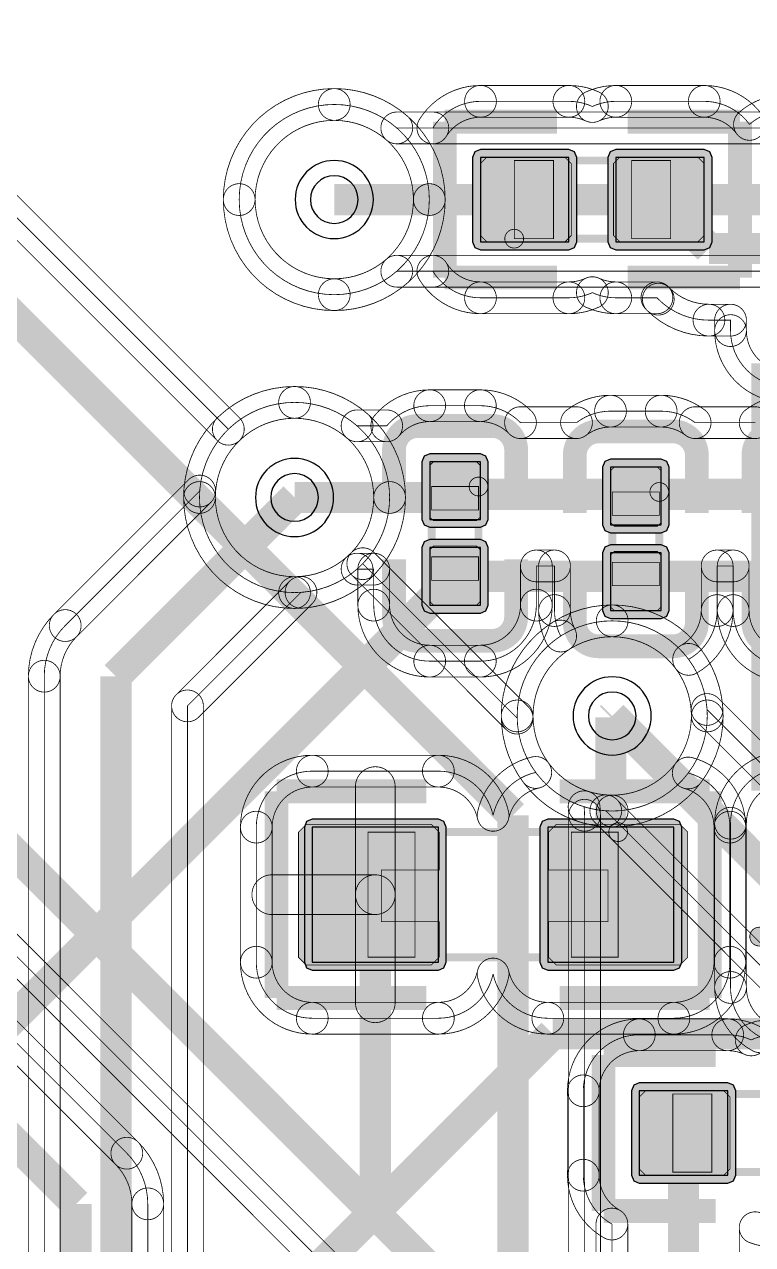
# Model space of a CAD drawing. Header units: millimetres. Extents: x -2.5 to 44.5, y -38.5 to 2.5.
# Drawn here: x 2.08 to 6.74, y -13.03 to -5.23 of the extents above; entities that cross this region are included whole.
import ezdxf

# ---------------------------------------------------------------- set-up
doc = ezdxf.new("R2010")
doc.units = ezdxf.units.MM
for name, color, linetype, true_color in [('Bottom Layer', 7, 'Continuous', 0x0000ff), ('Bottom Paste Mask Layer', 7, 'Continuous', 0x800000), ('Bottom Silkscreen Layer', 7, 'Continuous', 0x808000), ('Bottom Solder Mask Layer', 7, 'Continuous', 0xff00ff), ('Component Marking Layer', 7, 'Continuous', 0x66ffcc), ('Component Shape Layer', 7, 'Continuous', 0x00cccc), ('Hole Layer', 7, 'Continuous', 0x816200), ('Inner1', 7, 'Continuous', 0xbc8e00), ('Inner2', 7, 'Continuous', 0x70dbfa), ('Multi-Layer', 7, 'Continuous', 0xc0c0c0), ('Pin Soldering Layer', 7, 'Continuous', 0xcc9999), ('Top Layer', 7, 'Continuous', 0xff0000), ('Top Paste Mask Layer', 7, 'Continuous', 0x808080), ('Top Silkscreen Layer', 7, 'Continuous', 0xffff00), ('Top Solder Mask Layer', 7, 'Continuous', 0x800080)]:
    doc.layers.add(name, color=color, linetype=linetype, true_color=true_color)

msp = doc.modelspace()

# ---------------------------------------------------------------- hatches: boundary and pattern name
at = {"layer": 'Bottom Layer'}
for points in [[(4.9986, -8.0264), (4.6746, -8.0264), (4.6746, -8.3948), (4.9986, -8.3948)], [(6.1551, -8.0611), (5.8311, -8.0611), (5.8311, -8.4295), (6.1551, -8.4295)], [(4.9986, -8.575), (4.6746, -8.575), (4.6746, -8.9434), (4.9986, -8.9434)], [(6.1551, -8.6097), (5.8311, -8.6097), (5.8311, -8.9782), (6.1551, -8.9782)]]:
    msp.add_hatch(color=256, dxfattribs=at).paths.add_polyline_path(points)
at = {"layer": 'Bottom Paste Mask Layer'}
for points in [[(4.9746, -8.4039), (4.6986, -8.4039), (4.6746, -8.3799), (4.6746, -8.0504), (4.6986, -8.0264), (4.9746, -8.0264), (4.9986, -8.0504), (4.9986, -8.3799)], [(6.1311, -8.4386), (5.8551, -8.4386), (5.8311, -8.4146), (5.8311, -8.0852), (5.8551, -8.0612), (6.1311, -8.0612), (6.1551, -8.0852), (6.1551, -8.4146)], [(4.9746, -8.5659), (4.6986, -8.5659), (4.6746, -8.5899), (4.6746, -8.9193), (4.6986, -8.9433), (4.9746, -8.9433), (4.9986, -8.9193), (4.9986, -8.5899)], [(6.1311, -8.6006), (5.8551, -8.6006), (5.8311, -8.6246), (5.8311, -8.9541), (5.8551, -8.9781), (6.1311, -8.9781), (6.1551, -8.9541), (6.1551, -8.6246)]]:
    msp.add_hatch(color=256, dxfattribs=at).paths.add_polyline_path(points)
at = {"layer": 'Bottom Solder Mask Layer'}
for points in [[(4.9986, -7.9756), (4.6746, -7.9756), (4.6387, -7.9904), (4.6238, -8.0264), (4.6238, -8.3948), (4.6387, -8.4307), (4.6746, -8.4456), (4.9986, -8.4456), (5.0345, -8.4307), (5.0494, -8.3948), (5.0494, -8.0264), (5.0345, -7.9904)], [(6.1551, -8.0103), (5.8311, -8.0103), (5.7952, -8.0252), (5.7803, -8.0611), (5.7803, -8.4295), (5.7952, -8.4654), (5.8311, -8.4803), (6.1551, -8.4803), (6.1911, -8.4654), (6.2059, -8.4295), (6.2059, -8.0611), (6.1911, -8.0252)], [(4.9986, -8.5242), (4.6746, -8.5242), (4.6387, -8.5391), (4.6238, -8.575), (4.6238, -8.9434), (4.6387, -8.9793), (4.6746, -8.9942), (4.9986, -8.9942), (5.0345, -8.9793), (5.0494, -8.9434), (5.0494, -8.575), (5.0345, -8.5391)], [(6.1551, -8.5589), (5.8311, -8.5589), (5.7952, -8.5738), (5.7803, -8.6097), (5.7803, -8.9782), (5.7952, -9.0141), (5.8311, -9.029), (6.1551, -9.029), (6.1911, -9.0141), (6.2059, -8.9782), (6.2059, -8.6097), (6.1911, -8.5738)]]:
    msp.add_hatch(color=256, dxfattribs=at).paths.add_polyline_path(points)
at = {"layer": 'Component Marking Layer'}
for points in [[(5.155, -6.6, 1), (5.275, -6.6, 1)], [(4.9268, -8.1849, 1), (5.0467, -8.1849, 1)], [(6.0833, -8.2196, 1), (6.2032, -8.2196, 1)], [(5.8201, -10.395, 1), (5.9401, -10.395, 1)], [(6.7221, -11.063, 1), (6.842, -11.063, 1)]]:
    msp.add_hatch(color=256, dxfattribs=at).paths.add_polyline_path(points)
at = {"layer": 'Pin Soldering Layer'}
for points in [[(5.4661, -6.1), (5.4661, -6.6), (5.2161, -6.6), (5.2161, -6.1)], [(5.9665, -6.6), (5.9665, -6.1), (6.2165, -6.1), (6.2165, -6.6)], [(4.9866, -8.1849), (4.6866, -8.1849), (4.6866, -8.3349), (4.9866, -8.3349)], [(6.1432, -8.2196), (5.8431, -8.2196), (5.8431, -8.3696), (6.1432, -8.3696)], [(4.9866, -8.7849), (4.6866, -8.7849), (4.6866, -8.6349), (4.9866, -8.6349)], [(6.1432, -8.8196), (5.8431, -8.8196), (5.8431, -8.6696), (6.1432, -8.6696)], [(4.28, -10.395), (4.28, -11.195), (4.58, -11.195), (4.58, -10.395)], [(5.88, -10.395), (5.88, -11.195), (5.58, -11.195), (5.58, -10.395)], [(6.4796, -12.069), (6.4796, -12.5691), (6.2296, -12.5691), (6.2296, -12.069)]]:
    msp.add_hatch(color=256, dxfattribs=at).paths.add_polyline_path(points)
at = {"layer": 'Top Layer'}
for points in [[(4.9994, -6.08), (4.9994, -6.62), (5.565, -6.62), (5.565, -6.08)], [(5.865, -6.08), (5.865, -6.62), (6.4307, -6.62), (6.4307, -6.08)], [(4.7299, -11.227), (4.7299, -10.363), (3.9234, -10.363), (3.9234, -11.227)], [(6.2366, -11.227), (6.2366, -10.363), (5.4301, -10.363), (5.4301, -11.227)], [(6.581, -12.589), (6.581, -12.049), (6.0154, -12.049), (6.0154, -12.589)]]:
    msp.add_hatch(color=256, dxfattribs=at).paths.add_polyline_path(points)
at = {"layer": 'Top Paste Mask Layer'}
for points in [[(5.58, -6.58), (5.58, -6.12), (5.54, -6.08), (5.0394, -6.08), (4.9994, -6.12), (4.9994, -6.58), (5.0394, -6.62), (5.54, -6.62)], [(5.85, -6.58), (5.85, -6.12), (5.89, -6.08), (6.3907, -6.08), (6.4307, -6.12), (6.4307, -6.58), (6.3907, -6.62), (5.89, -6.62)], [(3.885, -11.245), (4.685, -11.245), (4.735, -11.195), (4.735, -10.967), (4.365, -10.967), (4.365, -10.637), (4.735, -10.637), (4.735, -10.395), (4.685, -10.345), (3.885, -10.345), (3.835, -10.395), (3.835, -11.195)], [(5.435, -11.195), (5.435, -10.967), (5.815, -10.967), (5.815, -10.637), (5.435, -10.637), (5.435, -10.395), (5.485, -10.345), (6.275, -10.345), (6.325, -10.395), (6.325, -11.195), (6.275, -11.245), (5.485, -11.245)], [(6.596, -12.089), (6.596, -12.549), (6.556, -12.589), (6.0554, -12.589), (6.0154, -12.549), (6.0154, -12.089), (6.0554, -12.049), (6.556, -12.049)]]:
    msp.add_hatch(color=256, dxfattribs=at).paths.add_polyline_path(points)
at = {"layer": 'Top Solder Mask Layer'}
for points in [[(4.9486, -6.08), (4.9486, -6.62), (4.9634, -6.6559), (4.9994, -6.6708), (5.565, -6.6708), (5.6009, -6.6559), (5.6158, -6.62), (5.6158, -6.08), (5.6009, -6.0441), (5.565, -6.0292), (4.9994, -6.0292), (4.9634, -6.0441)], [(5.8142, -6.08), (5.8142, -6.62), (5.8291, -6.6559), (5.865, -6.6708), (6.4307, -6.6708), (6.4666, -6.6559), (6.4815, -6.62), (6.4815, -6.08), (6.4666, -6.0441), (6.4307, -6.0292), (5.865, -6.0292), (5.8291, -6.0441)], [(4.7807, -11.227), (4.7807, -10.363), (4.7658, -10.3271), (4.7299, -10.3122), (3.9234, -10.3122), (3.8875, -10.3271), (3.8726, -10.363), (3.8726, -11.227), (3.8875, -11.2629), (3.9234, -11.2778), (4.7299, -11.2778), (4.7658, -11.2629)], [(6.2874, -11.227), (6.2874, -10.363), (6.2725, -10.3271), (6.2366, -10.3122), (5.4301, -10.3122), (5.3942, -10.3271), (5.3793, -10.363), (5.3793, -11.227), (5.3942, -11.2629), (5.4301, -11.2778), (6.2366, -11.2778), (6.2725, -11.2629)], [(6.6318, -12.589), (6.6318, -12.049), (6.6169, -12.0131), (6.581, -11.9982), (6.0154, -11.9982), (5.9794, -12.0131), (5.9646, -12.049), (5.9646, -12.589), (5.9794, -12.6249), (6.0154, -12.6398), (6.581, -12.6398), (6.6169, -12.6249)]]:
    msp.add_hatch(color=256, dxfattribs=at).paths.add_polyline_path(points)

# ---------------------------------------------------------------- linework, layer by layer
at = {"layer": 'Bottom Layer', "const_width": 0.00508}
for points in [[(3.3543, -6.35, -0.414214), (4.064, -5.6403, -1), (4.064, -5.8435, 0.414214), (3.5575, -6.35, -1)], [(4.064, -5.6403, -0.414214), (4.7737, -6.35, -1), (4.5705, -6.35, 0.414214), (4.064, -5.8435, -1)], [(3.4559, -6.35, 0.414214), (4.064, -6.9582, 0.414214), (4.6721, -6.35, 0.414214), (4.064, -5.7419, 0.414214)], [(4.064, -7.0598, -0.414214), (3.3543, -6.35, -1), (3.5575, -6.35, 0.414214), (4.064, -6.8566, -1)], [(4.7737, -6.35, -0.414214), (4.064, -7.0598, -1), (4.064, -6.8566, 0.414214), (4.5705, -6.35, -1)], [(3.1003, -8.255, -0.414214), (3.81, -7.5453, -1), (3.81, -7.7485, 0.414214), (3.3035, -8.255, -1)], [(3.81, -7.5453, -0.181366), (4.2768, -7.7203, -1), (4.1431, -7.8734, 0.181366), (3.81, -7.7485, -1)], [(4.3216, -7.7318, -0.222395), (4.6746, -7.5666, -1), (4.6746, -7.7698, 0.222395), (4.4777, -7.862, -1)], [(4.6746, -7.7698, -1), (4.6746, -7.5666), (4.9986, -7.5666, -1), (4.9986, -7.7698)], [(4.6746, -7.7698, -1), (4.6746, -7.5666), (4.6746, -7.5666, -1), (4.6746, -7.7698)], [(4.9986, -7.5666, -0.20243), (5.3281, -7.7057, -1), (5.1825, -7.8474, 0.20243), (4.9986, -7.7698, -1)], [(4.9986, -7.7698, -1), (4.9986, -7.5666), (4.9986, -7.5666, -1), (4.9986, -7.7698)], [(5.5519, -7.6958, -0.16463), (5.8311, -7.6013, -1), (5.8311, -7.8045, 0.16463), (5.6753, -7.8573, -1)], [(5.8311, -7.8045, -1), (5.8311, -7.6013), (6.1551, -7.6013, -1), (6.1551, -7.8045)], [(5.8311, -7.8045, -1), (5.8311, -7.6013), (5.8311, -7.6013, -1), (5.8311, -7.8045)], [(6.1551, -7.6013, -0.16463), (6.4343, -7.6958, -1), (6.3109, -7.8573, 0.16463), (6.1551, -7.8045, -1)], [(6.1551, -7.8045, -1), (6.1551, -7.6013), (6.1551, -7.6013, -1), (6.1551, -7.8045)], [(6.6949, -7.6958, -0.16463), (6.9741, -7.6013, -1), (6.9741, -7.8045, 0.16463), (6.8183, -7.8573, -1)], [(4.2099, -7.8985, -1), (4.2099, -7.6953), (4.3996, -7.6953, -1), (4.3996, -7.8985)], [(5.2553, -7.8782, -1), (5.2553, -7.675), (5.6136, -7.675, -1), (5.6136, -7.8782)], [(6.3726, -7.8782, -1), (6.3726, -7.675), (6.7566, -7.675, -1), (6.7566, -7.8782)], [(3.81, -8.9648, -0.414214), (3.1003, -8.255, -1), (3.3035, -8.255, 0.414214), (3.81, -8.7616, -1)], [(4.2768, -8.7897, -0.181366), (3.81, -8.9648, -1), (3.81, -8.7616, 0.181366), (4.1431, -8.6366, -1)], [(4.2099, -8.8148, -1), (4.2099, -8.6116), (4.3165, -8.6116, -1), (4.3165, -8.8148)], [(4.4181, -8.9434, -1), (4.2149, -8.9434), (4.2149, -8.7132, -1), (4.4181, -8.7132)], [(5.4584, -8.9434, -1), (5.2552, -8.9434), (5.2552, -8.6928, -1), (5.4584, -8.6928)], [(5.3568, -8.7944, -1), (5.3568, -8.5912), (5.473, -8.5912, -1), (5.473, -8.7944)], [(5.3714, -8.6928, -1), (5.5746, -8.6928), (5.5746, -8.9782, -1), (5.3714, -8.9782)], [(6.6149, -8.9782, -1), (6.4117, -8.9782), (6.4117, -8.6928, -1), (6.6149, -8.6928)], [(6.5133, -8.7944, -1), (6.5133, -8.5912), (6.616, -8.5912, -1), (6.616, -8.7944)], [(6.5144, -8.6928, -1), (6.7176, -8.6928), (6.7176, -8.9782, -1), (6.5144, -8.9782)], [(4.2149, -8.9434, -1), (4.4181, -8.9434), (4.4181, -8.9434, -1), (4.2149, -8.9434)], [(4.6746, -9.4032, -0.414214), (4.2149, -8.9434, -1), (4.4181, -8.9434, 0.414214), (4.6746, -9.2, -1)], [(5.4584, -8.9434, -0.414214), (4.9986, -9.4032, -1), (4.9986, -9.2, 0.414214), (5.2552, -8.9434, -1)], [(5.3714, -8.9782, -1), (5.5746, -8.9782), (5.5746, -8.9782, -1), (5.3714, -8.9782)], [(5.4217, -9.1873, -0.118619), (5.3714, -8.9782, -1), (5.5746, -8.9782, 0.118619), (5.6027, -9.0949, -1)], [(6.6149, -8.9782, -0.27086), (6.3807, -9.3788, -1), (6.281, -9.2017, 0.27086), (6.4117, -8.9782, -1)], [(6.5144, -8.9782, -1), (6.7176, -8.9782), (6.7176, -8.9782, -1), (6.5144, -8.9782)], [(6.9741, -9.4379, -0.414214), (6.5144, -8.9782, -1), (6.7176, -8.9782, 0.414214), (6.9741, -9.2347, -1)], [(5.1323, -9.652, -0.254702), (5.4571, -9.0557, -1), (5.5673, -9.2264, 0.254702), (5.3355, -9.652, -1)], [(4.6746, -9.4032, -1), (4.6746, -9.2), (4.9986, -9.2, -1), (4.9986, -9.4032)], [(6.4125, -9.2298, -0.160644), (6.5518, -9.652, -1), (6.3486, -9.652, 0.160644), (6.2492, -9.3507, -1)], [(5.842, -10.3618, -0.414214), (5.1323, -9.652, -1), (5.3355, -9.652, 0.414214), (5.842, -10.1586, -1)], [(6.5518, -9.652, -0.414214), (5.842, -10.3618, -1), (5.842, -10.1586, 0.414214), (6.3486, -9.652, -1)]]:
    msp.add_lwpolyline(points, format="xyb", close=True, dxfattribs=at)
msp.add_lwpolyline([(6.7566, -7.7766), (6.3726, -7.7766, 0.16463), (6.1551, -7.7029), (6.1551, -7.7029), (5.8311, -7.7029), (5.8311, -7.7029, 0.16463), (5.6136, -7.7766), (5.2553, -7.7766, 0.20243), (4.9986, -7.6682), (4.9986, -7.6682), (4.6746, -7.6682), (4.6746, -7.6682, 0.222395), (4.3996, -7.7969), (4.2099, -7.7969, 0.181366), (3.81, -7.6469, 0.414214), (3.2019, -8.255, 0.414214), (3.81, -8.8632, 0.181366), (4.2099, -8.7132), (4.3165, -8.7132), (4.3165, -8.9434), (4.3165, -8.9434, 0.414214), (4.6746, -9.3016), (4.9986, -9.3016, 0.414214), (5.3568, -8.9434), (5.3568, -8.6928), (5.473, -8.6928), (5.473, -8.9782), (5.473, -8.9782, 0.118619), (5.5122, -9.1411, 0.254702), (5.2339, -9.652, 0.414214), (5.842, -10.2602, 0.414214), (6.4502, -9.652, 0.160644), (6.3308, -9.2902, 0.27086), (6.5133, -8.9782), (6.5133, -8.6928), (6.616, -8.6928), (6.616, -8.9782), (6.616, -8.9782, 0.414214), (6.9741, -9.3363)], format="xyb", dxfattribs=at)
at = {"layer": 'Bottom Layer'}
for points in [[(4.9986, -8.0264), (4.6746, -8.0264), (4.6746, -8.3948), (4.9986, -8.3948)], [(6.1551, -8.0611), (5.8311, -8.0611), (5.8311, -8.4295), (6.1551, -8.4295)], [(4.9986, -8.575), (4.6746, -8.575), (4.6746, -8.9434), (4.9986, -8.9434)], [(6.1551, -8.6097), (5.8311, -8.6097), (5.8311, -8.9782), (6.1551, -8.9782)]]:
    msp.add_lwpolyline(points, close=True, dxfattribs=at)
at = {"layer": 'Bottom Layer', "const_width": 0.2}
for points in [[(4.8607, -8.2347), (4.8366, -8.2106)], [(3.81, -8.255), (4.9521, -8.255)], [(4.8607, -8.2347), (4.9724, -8.2347)], [(4.9521, -8.255), (4.9724, -8.2347)], [(4.9724, -8.2347), (12.827, -8.2347)], [(4.8366, -8.7592), (1.5308, -12.065)], [(4.8366, -8.7592), (13.9459, -8.7592)]]:
    msp.add_lwpolyline(points, dxfattribs=at)
at = {"layer": 'Bottom Paste Mask Layer', "const_width": 0.00508}
for points in [[(4.9746, -8.4039), (4.6986, -8.4039), (4.6746, -8.3799), (4.6746, -8.0504), (4.6986, -8.0264), (4.9746, -8.0264), (4.9986, -8.0504), (4.9986, -8.3799)], [(4.9746, -8.4039), (4.6986, -8.4039), (4.6746, -8.3799), (4.6746, -8.0504), (4.6986, -8.0264), (4.9746, -8.0264), (4.9986, -8.0504), (4.9986, -8.3799)], [(6.1311, -8.4386), (5.8551, -8.4386), (5.8311, -8.4146), (5.8311, -8.0852), (5.8551, -8.0612), (6.1311, -8.0612), (6.1551, -8.0852), (6.1551, -8.4146)], [(6.1311, -8.4386), (5.8551, -8.4386), (5.8311, -8.4146), (5.8311, -8.0852), (5.8551, -8.0612), (6.1311, -8.0612), (6.1551, -8.0852), (6.1551, -8.4146)], [(4.9746, -8.5659), (4.6986, -8.5659), (4.6746, -8.5899), (4.6746, -8.9193), (4.6986, -8.9433), (4.9746, -8.9433), (4.9986, -8.9193), (4.9986, -8.5899)], [(4.9746, -8.5659), (4.6986, -8.5659), (4.6746, -8.5899), (4.6746, -8.9193), (4.6986, -8.9433), (4.9746, -8.9433), (4.9986, -8.9193), (4.9986, -8.5899)], [(6.1311, -8.6006), (5.8551, -8.6006), (5.8311, -8.6246), (5.8311, -8.9541), (5.8551, -8.9781), (6.1311, -8.9781), (6.1551, -8.9541), (6.1551, -8.6246)], [(6.1311, -8.6006), (5.8551, -8.6006), (5.8311, -8.6246), (5.8311, -8.9541), (5.8551, -8.9781), (6.1311, -8.9781), (6.1551, -8.9541), (6.1551, -8.6246)]]:
    msp.add_lwpolyline(points, close=True, dxfattribs=at)
at = {"layer": 'Bottom Silkscreen Layer', "const_width": 0.1524}
for points in [[(4.5984, -7.7978, 0.414214), (4.446, -7.9502)], [(4.5984, -7.7978, 0.414214), (4.446, -7.9502)], [(5.2272, -7.9502, 0.414214), (5.0748, -7.7978)], [(5.2272, -7.9502, 0.414214), (5.0748, -7.7978)], [(5.7549, -7.8326, 0.414214), (5.6025, -7.985)], [(5.7549, -7.8326, 0.414214), (5.6025, -7.985)], [(6.3837, -7.985, 0.414214), (6.2313, -7.8326)], [(6.3837, -7.985, 0.414214), (6.2313, -7.8326)], [(6.8979, -7.8326, 0.414214), (6.7455, -7.985)], [(6.8979, -7.8326, 0.414214), (6.7455, -7.985)], [(4.5984, -9.1719, -0.414214), (4.446, -9.0195)], [(4.5984, -9.1719, -0.414214), (4.446, -9.0195)], [(5.2272, -9.0195, -0.414214), (5.0748, -9.1719)], [(5.2272, -9.0195, -0.414214), (5.0748, -9.1719)], [(5.7549, -9.2067, -0.414214), (5.6025, -9.0543)], [(5.7549, -9.2067, -0.414214), (5.6025, -9.0543)], [(6.3837, -9.0543, -0.414214), (6.2313, -9.2067)], [(6.3837, -9.0543, -0.414214), (6.2313, -9.2067)], [(6.8979, -9.2067, -0.414214), (6.7455, -9.0543)], [(6.8979, -9.2067, -0.414214), (6.7455, -9.0543)]]:
    msp.add_lwpolyline(points, format="xyb", dxfattribs=at)
for points in [[(5.0748, -7.7978), (4.5984, -7.7978)], [(5.0748, -7.7978), (4.5984, -7.7978)], [(6.2313, -7.8326), (5.7549, -7.8326)], [(6.2313, -7.8326), (5.7549, -7.8326)], [(4.446, -7.9502), (4.446, -8.3187)], [(4.446, -7.9502), (4.446, -8.3187)], [(5.2272, -8.3187), (5.2272, -7.9502)], [(5.2272, -8.3187), (5.2272, -7.9502)], [(5.6025, -7.985), (5.6025, -8.3534)], [(5.6025, -7.985), (5.6025, -8.3534)], [(6.3837, -8.3534), (6.3837, -7.985)], [(6.3837, -8.3534), (6.3837, -7.985)], [(6.7455, -7.985), (6.7455, -8.3534)], [(6.7455, -7.985), (6.7455, -8.3534)], [(4.446, -9.0195), (4.446, -8.6511)], [(4.446, -9.0195), (4.446, -8.6511)], [(5.2272, -8.6511), (5.2272, -9.0195)], [(5.2272, -8.6511), (5.2272, -9.0195)], [(5.6025, -9.0543), (5.6025, -8.6858)], [(5.6025, -9.0543), (5.6025, -8.6858)], [(6.3837, -8.6858), (6.3837, -9.0543)], [(6.3837, -8.6858), (6.3837, -9.0543)], [(6.7455, -9.0543), (6.7455, -8.6858)], [(6.7455, -9.0543), (6.7455, -8.6858)], [(5.0748, -9.1719), (4.5984, -9.1719)], [(5.0748, -9.1719), (4.5984, -9.1719)], [(6.2313, -9.2067), (5.7549, -9.2067)], [(6.2313, -9.2067), (5.7549, -9.2067)]]:
    msp.add_lwpolyline(points, dxfattribs=at)
at = {"layer": 'Bottom Solder Mask Layer'}
for points in [[(4.9986, -7.9756), (4.6746, -7.9756), (4.6387, -7.9904), (4.6238, -8.0264), (4.6238, -8.3948), (4.6387, -8.4307), (4.6746, -8.4456), (4.9986, -8.4456), (5.0345, -8.4307), (5.0494, -8.3948), (5.0494, -8.0264), (5.0345, -7.9904)], [(6.1551, -8.0103), (5.8311, -8.0103), (5.7952, -8.0252), (5.7803, -8.0611), (5.7803, -8.4295), (5.7952, -8.4654), (5.8311, -8.4803), (6.1551, -8.4803), (6.1911, -8.4654), (6.2059, -8.4295), (6.2059, -8.0611), (6.1911, -8.0252)], [(4.9986, -8.5242), (4.6746, -8.5242), (4.6387, -8.5391), (4.6238, -8.575), (4.6238, -8.9434), (4.6387, -8.9793), (4.6746, -8.9942), (4.9986, -8.9942), (5.0345, -8.9793), (5.0494, -8.9434), (5.0494, -8.575), (5.0345, -8.5391)], [(6.1551, -8.5589), (5.8311, -8.5589), (5.7952, -8.5738), (5.7803, -8.6097), (5.7803, -8.9782), (5.7952, -9.0141), (5.8311, -9.029), (6.1551, -9.029), (6.1911, -9.0141), (6.2059, -8.9782), (6.2059, -8.6097), (6.1911, -8.5738)]]:
    msp.add_lwpolyline(points, close=True, dxfattribs=at)
at = {"layer": 'Component Marking Layer', "const_width": 0.00508}
for points in [[(5.155, -6.6, 1), (5.275, -6.6, 1)], [(4.9268, -8.1849, 1), (5.0467, -8.1849, 1)], [(6.0833, -8.2196, 1), (6.2032, -8.2196, 1)], [(5.8201, -10.395, 1), (5.9401, -10.395, 1)], [(6.7221, -11.063, 1), (6.842, -11.063, 1)]]:
    msp.add_lwpolyline(points, format="xyb", close=True, dxfattribs=at)
at = {"layer": 'Component Shape Layer', "const_width": 0.0508}
for points in [[(5.215, -6.6), (5.215, -6.1), (6.215, -6.1), (6.215, -6.6)], [(5.215, -6.6), (5.215, -6.1), (6.215, -6.1), (6.215, -6.6)], [(4.9866, -8.1849), (4.6866, -8.1849), (4.6866, -8.7849), (4.9866, -8.7849)], [(4.9866, -8.1849), (4.6866, -8.1849), (4.6866, -8.7849), (4.9866, -8.7849)], [(6.1432, -8.2196), (5.8431, -8.2196), (5.8431, -8.8196), (6.1432, -8.8196)], [(6.1432, -8.2196), (5.8431, -8.2196), (5.8431, -8.8196), (6.1432, -8.8196)], [(5.88, -10.395), (5.88, -11.195), (4.28, -11.195), (4.28, -10.395)], [(5.88, -10.395), (5.88, -11.195), (4.28, -11.195), (4.28, -10.395)], [(7.231, -12.069), (7.231, -12.569), (6.231, -12.569), (6.231, -12.069)], [(7.231, -12.069), (7.231, -12.569), (6.231, -12.569), (6.231, -12.069)]]:
    msp.add_lwpolyline(points, close=True, dxfattribs=at)
at = {"layer": 'Hole Layer'}
for points in [[(3.9115, -6.35, 1), (4.2165, -6.35, 1)], [(3.6575, -8.255, 1), (3.9625, -8.255, 1)], [(5.6895, -9.652, 1), (5.9945, -9.652, 1)]]:
    msp.add_lwpolyline(points, format="xyb", close=True, dxfattribs=at)
at = {"layer": 'Inner1', "const_width": 0.00508}
for points in [[(3.3543, -6.35, -0.414214), (4.064, -5.6403, -1), (4.064, -5.8435, 0.414214), (3.5575, -6.35, -1)], [(4.064, -5.6403, -0.414214), (4.7737, -6.35, -1), (4.5705, -6.35, 0.414214), (4.064, -5.8435, -1)], [(3.4559, -6.35, 0.414214), (4.064, -6.9582, 0.414214), (4.6721, -6.35, 0.414214), (4.064, -5.7419, 0.414214)], [(4.064, -7.0598, -0.414214), (3.3543, -6.35, -1), (3.5575, -6.35, 0.414214), (4.064, -6.8566, -1)], [(4.7737, -6.35, -0.414214), (4.064, -7.0598, -1), (4.064, -6.8566, 0.414214), (4.5705, -6.35, -1)], [(3.1019, -8.207, -0.39451), (3.81, -7.5453, -1), (3.81, -7.7485, 0.39451), (3.3046, -8.2207, -1)], [(3.81, -7.5453, -0.414214), (4.5197, -8.255, -1), (4.3165, -8.255, 0.414214), (3.81, -7.7485, -1)], [(2.4149, -9.1459, -1), (2.2712, -9.0022), (3.1314, -8.142, -1), (3.2751, -8.2857)], [(4.5197, -8.255, -0.39451), (3.858, -8.9631, -1), (3.8443, -8.7604, 0.39451), (4.3165, -8.255, -1)], [(3.197, -9.6596, -1), (3.0533, -9.5159), (3.7793, -8.7899, -1), (3.923, -8.9336)], [(2.1073, -9.398, -0.198912), (2.2712, -9.0022, -1), (2.4149, -9.1459, 0.198912), (2.3105, -9.398, -1)], [(2.4149, -9.1459, -1), (2.2712, -9.0022), (2.2712, -9.0022, -1), (2.4149, -9.1459)], [(5.1323, -9.652, -0.414214), (5.842, -8.9423, -1), (5.842, -9.1455, 0.414214), (5.3355, -9.652, -1)], [(5.842, -8.9423, -0.39451), (6.5501, -9.604, -1), (6.3474, -9.6177, 0.39451), (5.842, -9.1455, -1)], [(2.3105, -9.398, -1), (2.1073, -9.398), (2.1073, -9.398, -1), (2.3105, -9.398)], [(2.3105, -13.821, -1), (2.1073, -13.821), (2.1073, -9.398, -1), (2.3105, -9.398)], [(3.2267, -14.6878, -1), (3.0235, -14.6878), (3.0235, -9.5878, -1), (3.2267, -9.5878)], [(6.3769, -9.6827, -1), (6.5206, -9.539), (8.5238, -11.5422, -1), (8.3801, -11.6859)], [(5.794, -10.3601, -0.39451), (5.1323, -9.652, -1), (5.3355, -9.652, 0.39451), (5.8077, -10.1574, -1)], [(5.729, -10.3306, -1), (5.8727, -10.1869), (7.6576, -11.9718, -1), (7.5139, -12.1155)]]:
    msp.add_lwpolyline(points, format="xyb", close=True, dxfattribs=at)
for points in [[(3.1251, -14.6878), (3.1251, -9.5878), (3.8512, -8.8618, 0.39451), (4.4181, -8.255, 0.414214), (3.81, -7.6469, 0.39451), (3.2033, -8.2139), (2.3431, -9.0741), (2.3431, -9.0741, 0.198912), (2.2089, -9.398), (2.2089, -9.398), (2.2089, -13.821, 0.244412)], [(10.8309, -14.374), (8.7348, -12.2779, 0.164191), (8.5857, -11.9186, 0.187926), (8.452, -11.6141), (8.452, -11.6141), (6.4488, -9.6109, 0.39451), (5.842, -9.0439, 0.414214), (5.2339, -9.652, 0.39451), (5.8008, -10.2588), (7.5858, -12.0437, 0.118004), (7.5199, -12.319, 0.39451), (8.0869, -12.9258), (9.7408, -14.5797, 0.273944)]]:
    msp.add_lwpolyline(points, format="xyb", dxfattribs=at)
at = {"layer": 'Inner1', "const_width": 0.2}
for points in [[(2.667, -9.398), (3.81, -8.255)], [(2.667, -22.479), (2.667, -9.398)], [(5.842, -9.652), (8.128, -11.938)]]:
    msp.add_lwpolyline(points, dxfattribs=at)
at = {"layer": 'Inner2', "const_width": 0.00508}
for points in [[(5.6652, -14.4591), (5.6652, -10.287), (5.6652, -10.287, 0.029618), (5.6619, -10.2329, 0.075291), (5.842, -10.2602, 0.414214), (6.4502, -9.652, 0.414214), (5.842, -9.0439, 0.414214), (5.2339, -9.652, 0.005803), (5.234, -9.6661), (4.2464, -8.6785, 0.195014), (4.4181, -8.255, 0.414214), (3.81, -7.6469, 0.195014), (3.3865, -7.8186), (1.4957, -5.9278, 0.39451), (0.889, -5.3609, 0.271694), (0.3581, -5.6723), (0.3581, -1), (0.3581, -1, -0.414214), (1, -0.3581), (1, -0.3581), (41.0001, -0.3581)], [(16.637, -5.8919), (4.4639, -5.8919, 0.181366), (4.064, -5.7419, 0.414214), (3.4559, -6.35, 0.414214), (4.064, -6.9582, 0.181366), (4.4639, -6.8082), (16.4473, -6.8082)]]:
    msp.add_lwpolyline(points, format="xyb", dxfattribs=at)
for points in [[(3.3543, -6.35, -0.414214), (4.064, -5.6403, -1), (4.064, -5.8435, 0.414214), (3.5575, -6.35, -1)], [(4.064, -5.6403, -0.181366), (4.5308, -5.8153, -1), (4.3971, -5.9684, 0.181366), (4.064, -5.8435, -1)], [(1.4239, -5.9997, -1), (1.5676, -5.856), (3.4583, -7.7467, -1), (3.3146, -7.8904)], [(4.4639, -5.9935, -1), (4.4639, -5.7903), (16.637, -5.7903, -1), (16.637, -5.9935)], [(4.064, -7.0598, -0.414214), (3.3543, -6.35, -1), (3.5575, -6.35, 0.414214), (4.064, -6.8566, -1)], [(4.5308, -6.8847, -0.181366), (4.064, -7.0598, -1), (4.064, -6.8566, 0.181366), (4.3971, -6.7316, -1)], [(4.4639, -6.9098, -1), (4.4639, -6.7066), (16.4473, -6.7066, -1), (16.4473, -6.9098)], [(3.3157, -7.7457, -0.195014), (3.81, -7.5453, -1), (3.81, -7.7485, 0.195014), (3.4572, -7.8915, -1)], [(3.81, -7.5453, -0.414214), (4.5197, -8.255, -1), (4.3165, -8.255, 0.414214), (3.81, -7.7485, -1)], [(4.5197, -8.255, -0.195014), (4.3193, -8.7493, -1), (4.1735, -8.6078, 0.195014), (4.3165, -8.255, -1)], [(4.1746, -8.7504, -1), (4.3183, -8.6067), (5.3059, -9.5943, -1), (5.1622, -9.738)], [(5.1323, -9.652, -0.414214), (5.842, -8.9423, -1), (5.842, -9.1455, 0.414214), (5.3355, -9.652, -1)], [(5.842, -8.9423, -0.414214), (6.5518, -9.652, -1), (6.3486, -9.652, 0.414214), (5.842, -9.1455, -1)], [(5.1325, -9.6685, -0.005803), (5.1323, -9.652, -1), (5.3355, -9.652, 0.005803), (5.3356, -9.6638, -1)], [(6.5518, -9.652, -0.414214), (5.842, -10.3618, -1), (5.842, -10.1586, 0.414214), (6.3486, -9.652, -1)], [(2.8711, -14.8825), (2.8711, -12.7722), (2.8711, -12.7722, 0.198912), (2.737, -12.4482), (2.737, -12.4482), (1.4957, -11.207, 0.39451), (0.889, -10.64, 0.271694), (0.3581, -10.9515), (0.3581, -9.6947, 0.253591), (0.8478, -10.0048), (4.2409, -13.3978), (4.2409, -14.7938, 0.172721), (3.6037, -14.567, 0.206212)], [(0.776, -10.0766, -1), (0.9197, -9.9329), (4.3127, -13.326, -1), (4.169, -13.4696)], [(5.7628, -10.2209, -0.029618), (5.7668, -10.287, -1), (5.5636, -10.287, 0.029618), (5.5611, -10.2449, -1)], [(5.842, -10.3618, -0.075291), (5.6319, -10.3299, -1), (5.692, -10.1358, 0.075291), (5.842, -10.1586, -1)], [(5.5636, -10.287, -1), (5.7668, -10.287), (5.7668, -14.4591, -1), (5.5636, -14.4591)], [(5.7668, -10.287, -1), (5.5636, -10.287), (5.5636, -10.287, -1), (5.7668, -10.287)], [(1.4239, -11.2789, -1), (1.5676, -11.1352), (2.8088, -12.3764, -1), (2.6651, -12.5201)], [(2.8088, -12.3764, -0.198912), (2.9727, -12.7722, -1), (2.7695, -12.7722, 0.198912), (2.6651, -12.5201, -1)], [(2.6651, -12.5201, -1), (2.8088, -12.3764), (2.8088, -12.3764, -1), (2.6651, -12.5201)], [(2.9727, -14.8825, -1), (2.7695, -14.8825), (2.7695, -12.7722, -1), (2.9727, -12.7722)], [(2.7695, -12.7722, -1), (2.9727, -12.7722), (2.9727, -12.7722, -1), (2.7695, -12.7722)]]:
    msp.add_lwpolyline(points, format="xyb", close=True, dxfattribs=at)
at = {"layer": 'Inner2', "const_width": 0.2}
for points in [[(0.889, -5.969), (5.207, -10.287)], [(16.637, -6.35), (4.064, -6.35)], [(4.699, -13.208), (0.889, -9.398)], [(5.207, -10.287), (5.207, -14.859)], [(2.413, -12.7722), (0.889, -11.2482)], [(2.413, -16.129), (2.413, -12.7722)]]:
    msp.add_lwpolyline(points, dxfattribs=at)
at = {"layer": 'Multi-Layer'}
for points in [[(3.814, -6.35, 1), (4.314, -6.35), (4.314, -6.35, 1), (3.814, -6.35)], [(3.56, -8.255, 1), (4.06, -8.255), (4.06, -8.255, 1), (3.56, -8.255)], [(5.592, -9.652, 1), (6.092, -9.652), (6.092, -9.652, 1), (5.592, -9.652)]]:
    msp.add_lwpolyline(points, format="xyb", dxfattribs=at)
at = {"layer": 'Pin Soldering Layer', "const_width": 0.00508}
for points in [[(5.4661, -6.1), (5.4661, -6.6), (5.2161, -6.6), (5.2161, -6.1)], [(5.4661, -6.1), (5.4661, -6.6), (5.2161, -6.6), (5.2161, -6.1)], [(5.9665, -6.6), (5.9665, -6.1), (6.2165, -6.1), (6.2165, -6.6)], [(5.9665, -6.6), (5.9665, -6.1), (6.2165, -6.1), (6.2165, -6.6)], [(4.9866, -8.1849), (4.6866, -8.1849), (4.6866, -8.3349), (4.9866, -8.3349)], [(4.9866, -8.1849), (4.6866, -8.1849), (4.6866, -8.3349), (4.9866, -8.3349)], [(6.1432, -8.2196), (5.8431, -8.2196), (5.8431, -8.3696), (6.1432, -8.3696)], [(6.1432, -8.2196), (5.8431, -8.2196), (5.8431, -8.3696), (6.1432, -8.3696)], [(4.9866, -8.7849), (4.6866, -8.7849), (4.6866, -8.6349), (4.9866, -8.6349)], [(4.9866, -8.7849), (4.6866, -8.7849), (4.6866, -8.6349), (4.9866, -8.6349)], [(6.1432, -8.8196), (5.8431, -8.8196), (5.8431, -8.6696), (6.1432, -8.6696)], [(6.1432, -8.8196), (5.8431, -8.8196), (5.8431, -8.6696), (6.1432, -8.6696)], [(4.28, -10.395), (4.28, -11.195), (4.58, -11.195), (4.58, -10.395)], [(4.28, -10.395), (4.28, -11.195), (4.58, -11.195), (4.58, -10.395)], [(5.88, -10.395), (5.88, -11.195), (5.58, -11.195), (5.58, -10.395)], [(5.88, -10.395), (5.88, -11.195), (5.58, -11.195), (5.58, -10.395)], [(6.4796, -12.069), (6.4796, -12.5691), (6.2296, -12.5691), (6.2296, -12.069)], [(6.4796, -12.069), (6.4796, -12.5691), (6.2296, -12.5691), (6.2296, -12.069)]]:
    msp.add_lwpolyline(points, close=True, dxfattribs=at)
at = {"layer": 'Top Layer', "const_width": 0.00508}
for points in [[(4.6082, -5.8385, -0.260061), (4.9994, -5.6203, -1), (4.9994, -5.8235, 0.260061), (4.7811, -5.9452, -1)], [(4.9994, -5.8235, -1), (4.9994, -5.6203), (5.565, -5.6203, -1), (5.565, -5.8235)], [(4.9994, -5.8235, -1), (4.9994, -5.6203), (4.9994, -5.6203, -1), (4.9994, -5.8235)], [(5.565, -5.6203, -0.108449), (5.7576, -5.6625, -1), (5.6725, -5.8471, 0.108449), (5.565, -5.8235, -1)], [(5.565, -5.8235, -1), (5.565, -5.6203), (5.565, -5.6203, -1), (5.565, -5.8235)], [(5.6725, -5.6625, -0.108449), (5.865, -5.6203, -1), (5.865, -5.8235, 0.108449), (5.7576, -5.8471, -1)], [(5.865, -5.8235, -1), (5.865, -5.6203), (6.4307, -5.6203, -1), (6.4307, -5.8235)], [(5.865, -5.8235, -1), (5.865, -5.6203), (5.865, -5.6203, -1), (5.865, -5.8235)], [(6.4307, -5.6203, -0.239885), (6.8024, -5.8095, -1), (6.6381, -5.9291, 0.239885), (6.4307, -5.8235, -1)], [(6.4307, -5.8235, -1), (6.4307, -5.6203), (6.4307, -5.6203, -1), (6.4307, -5.8235)], [(3.3543, -6.35, -0.414214), (4.064, -5.6403, -1), (4.064, -5.8435, 0.414214), (3.5575, -6.35, -1)], [(4.064, -5.6403, -0.181366), (4.5308, -5.8153, -1), (4.3971, -5.9684, 0.181366), (4.064, -5.8435, -1)], [(6.6531, -5.7931, -0.182632), (6.9571, -5.6782, -1), (6.9571, -5.8814, 0.182632), (6.7874, -5.9455, -1)], [(4.4639, -5.9935, -1), (4.4639, -5.7903), (4.6946, -5.7903, -1), (4.6946, -5.9935)], [(4.064, -7.0598, -0.414214), (3.3543, -6.35, -1), (3.5575, -6.35, 0.414214), (4.064, -6.8566, -1)], [(4.5308, -6.8847, -0.181366), (4.064, -7.0598, -1), (4.064, -6.8566, 0.181366), (4.3971, -6.7316, -1)], [(4.4639, -6.9098, -1), (4.4639, -6.7066), (4.6946, -6.7066, -1), (4.6946, -6.9098)], [(4.9994, -7.0798, -0.260061), (4.6082, -6.8615, -1), (4.7811, -6.7548, 0.260061), (4.9994, -6.8766, -1)], [(5.7576, -7.0375, -0.108449), (5.565, -7.0798, -1), (5.565, -6.8766, 0.108449), (5.6725, -6.853, -1)], [(5.865, -7.0798, -0.108449), (5.6725, -7.0375, -1), (5.7576, -6.853, 0.108449), (5.865, -6.8766, -1)], [(4.9994, -7.0798, -1), (4.9994, -6.8766), (4.9994, -6.8766, -1), (4.9994, -7.0798)], [(4.9994, -7.0798, -1), (4.9994, -6.8766), (5.565, -6.8766, -1), (5.565, -7.0798)], [(5.565, -7.0798, -1), (5.565, -6.8766), (5.565, -6.8766, -1), (5.565, -7.0798)], [(5.865, -7.0798, -1), (5.865, -6.8766), (5.865, -6.8766, -1), (5.865, -7.0798)], [(5.865, -7.0798, -1), (5.865, -6.8766), (6.1281, -6.8766, -1), (6.1281, -7.0798)], [(6.0562, -7.05, -1), (6.1999, -6.9063), (6.2086, -6.9151, -1), (6.065, -7.0587)], [(6.065, -7.0587, -1), (6.2086, -6.9151), (6.2086, -6.9151, -1), (6.065, -7.0587)], [(6.4608, -7.2227, -0.198912), (6.065, -7.0587, -1), (6.2086, -6.9151, 0.198912), (6.4608, -7.0195, -1)], [(6.4608, -7.2227, -1), (6.4608, -7.0195), (6.4608, -7.0195, -1), (6.4608, -7.2227)], [(6.4608, -7.2227, -1), (6.4608, -7.0195), (6.5989, -7.0195, -1), (6.5989, -7.2227)], [(6.4973, -7.1211, -1), (6.7005, -7.1211), (6.7005, -7.1879, -1), (6.4973, -7.1879)], [(6.4973, -7.1879, -1), (6.7005, -7.1879), (6.7005, -7.1879, -1), (6.4973, -7.1879)], [(6.8183, -7.6262, -0.326971), (6.4973, -7.1879, -1), (6.7005, -7.1879, 0.326971), (6.8796, -7.4325, -1)], [(3.1003, -8.255, -0.414214), (3.81, -7.5453, -1), (3.81, -7.7485, 0.414214), (3.3035, -8.255, -1)], [(3.81, -7.5453, -0.414214), (4.5197, -8.255, -1), (4.3165, -8.255, 0.414214), (3.81, -7.7485, -1)], [(3.81, -8.8632, 0.414214), (4.4181, -8.255, 0.414214), (3.81, -7.6469, 0.414214), (3.2019, -8.255, 0.414214)], [(3.81, -8.9648, -0.414214), (3.1003, -8.255, -1), (3.3035, -8.255, 0.414214), (3.81, -8.7616, -1)], [(4.5197, -8.255, -0.414214), (3.81, -8.9648, -1), (3.81, -8.7616, 0.414214), (4.3165, -8.255, -1)], [(5.1323, -9.652, -0.414214), (5.842, -8.9423, -1), (5.842, -9.1455, 0.414214), (5.3355, -9.652, -1)], [(5.842, -8.9423, -0.414214), (6.5518, -9.652, -1), (6.3486, -9.652, 0.414214), (5.842, -9.1455, -1)], [(5.08, -11.3024, 0.353417), (5.4301, -11.5852), (6.2366, -11.5852, 0.414214), (6.5948, -11.227), (6.5948, -11.227), (6.5948, -10.363), (6.5948, -10.363, 0.340068), (6.3285, -10.0169, 0.162265), (6.4502, -9.652, 0.414214), (5.842, -9.0439, 0.414214), (5.2339, -9.652, 0.160393), (5.3528, -10.0133, 0.293325), (5.08, -10.2877, 0.353417), (4.7299, -10.0049), (3.9234, -10.0049, 0.414214), (3.5653, -10.363), (3.5653, -10.363), (3.5653, -11.227), (3.5653, -11.227, 0.414214), (3.9234, -11.5852), (4.7299, -11.5852, 0.353417)], [(5.2711, -10.0737, -0.160393), (5.1323, -9.652, -1), (5.3355, -9.652, 0.160393), (5.4346, -9.953, -1)], [(6.5518, -9.652, -0.162265), (6.4098, -10.0778, -1), (6.2473, -9.9559, 0.162265), (6.3486, -9.652, -1)], [(3.4637, -10.363, -0.414214), (3.9234, -9.9033, -1), (3.9234, -10.1065, 0.414214), (3.6669, -10.363, -1)], [(3.9234, -10.1065, -1), (3.9234, -9.9033), (4.7299, -9.9033, -1), (4.7299, -10.1065)], [(4.7299, -9.9033, -0.353417), (5.1793, -10.2663, -1), (4.9807, -10.3091, 0.353417), (4.7299, -10.1065, -1)], [(4.9807, -10.2663, -0.293325), (5.3309, -9.9141, -1), (5.3748, -10.1125, 0.293325), (5.1793, -10.3091, -1)], [(6.4973, -10.3381, -0.326971), (6.8183, -9.8998, -1), (6.8796, -10.0935, 0.326971), (6.7005, -10.3381, -1)], [(4.4536, -10.795, -1), (4.1996, -10.795), (4.1996, -10.1039, -1), (4.4536, -10.1039)], [(6.3546, -9.9187, -0.340068), (6.6964, -10.363, -1), (6.4932, -10.363, 0.340068), (6.3025, -10.1151, -1)], [(3.4637, -10.363, -1), (3.6669, -10.363), (3.6669, -10.363, -1), (3.4637, -10.363)], [(3.6669, -11.227, -1), (3.4637, -11.227), (3.4637, -10.363, -1), (3.6669, -10.363)], [(6.6964, -11.227, -1), (6.4932, -11.227), (6.4932, -10.363, -1), (6.6964, -10.363)], [(6.6964, -10.363, -1), (6.4932, -10.363), (6.4932, -10.363, -1), (6.6964, -10.363)], [(6.4973, -10.3381, -1), (6.7005, -10.3381), (6.7005, -11.3881, -1), (6.4973, -11.3881)], [(3.6643, -10.922, -1), (3.6643, -10.668), (4.3266, -10.668, -1), (4.3266, -10.922)], [(4.1996, -10.795, -1), (4.4536, -10.795), (4.4536, -11.4861, -1), (4.1996, -11.4861)], [(3.4637, -11.227, -1), (3.6669, -11.227), (3.6669, -11.227, -1), (3.4637, -11.227)], [(3.9234, -11.6868, -0.414214), (3.4637, -11.227, -1), (3.6669, -11.227, 0.414214), (3.9234, -11.4836, -1)], [(6.6964, -11.227, -0.414214), (6.2366, -11.6868, -1), (6.2366, -11.4836, 0.414214), (6.4932, -11.227, -1)], [(6.6964, -11.227, -1), (6.4932, -11.227), (6.4932, -11.227, -1), (6.6964, -11.227)], [(5.1793, -11.3237, -0.353417), (4.7299, -11.6868, -1), (4.7299, -11.4836, 0.353417), (4.9807, -11.281, -1)], [(5.4301, -11.6868, -0.353417), (4.9807, -11.3237, -1), (5.1793, -11.281, 0.353417), (5.4301, -11.4836, -1)], [(6.4973, -11.3881, -1), (6.7005, -11.3881), (6.7005, -11.3881, -1), (6.4973, -11.3881)], [(6.739, -11.7928, -0.275836), (6.4973, -11.3881, -1), (6.7005, -11.3881, 0.275836), (6.8354, -11.6139, -1)], [(3.9234, -11.6868, -1), (3.9234, -11.4836), (4.7299, -11.4836, -1), (4.7299, -11.6868)], [(5.4301, -11.6868, -1), (5.4301, -11.4836), (6.2366, -11.4836, -1), (6.2366, -11.6868)], [(5.5556, -12.049, -0.414214), (6.0154, -11.5893, -1), (6.0154, -11.7925, 0.414214), (5.7588, -12.049, -1)], [(6.0154, -11.7925, -1), (6.0154, -11.5893), (6.581, -11.5893, -1), (6.581, -11.7925)], [(6.581, -11.5893, -0.108449), (6.7736, -11.6315, -1), (6.6885, -11.8161, 0.108449), (6.581, -11.7925, -1)], [(6.6885, -11.6315, -0.041803), (6.7606, -11.6053, -1), (6.8138, -11.8014, 0.041803), (6.7736, -11.8161, -1)], [(5.5556, -12.049, -1), (5.7588, -12.049), (5.7588, -12.049, -1), (5.5556, -12.049)], [(5.5556, -12.049, -1), (5.7588, -12.049), (5.7588, -12.589, -1), (5.5556, -12.589)], [(5.5556, -12.589, -1), (5.7588, -12.589), (5.7588, -12.589, -1), (5.5556, -12.589)], [(5.7903, -12.9899, -0.271188), (5.5556, -12.589, -1), (5.7588, -12.589, 0.271188), (5.8898, -12.8127, -1)], [(5.7385, -12.9013, -1), (5.9417, -12.9013), (5.9417, -13.1389, -1), (5.7385, -13.1389)], [(6.8579, -13.1438, -1), (6.6547, -13.1438), (6.6547, -12.9248, -1), (6.8579, -12.9248)], [(6.881, -13.0488, -0.089116), (6.721, -13.02, -1), (6.7917, -12.8295, 0.089116), (6.881, -12.8456, -1)]]:
    msp.add_lwpolyline(points, format="xyb", close=True, dxfattribs=at)
for points in [[(6.9571, -5.7798, 0.182632), (6.7202, -5.8693, 0.239885), (6.4307, -5.7219), (6.4307, -5.7219), (5.865, -5.7219), (5.865, -5.7219, 0.108449), (5.715, -5.7548, 0.108449), (5.565, -5.7219), (5.565, -5.7219), (4.9994, -5.7219), (4.9994, -5.7219, 0.260061), (4.6946, -5.8919), (4.4639, -5.8919, 0.181366), (4.064, -5.7419, 0.414214), (3.4559, -6.35, 0.414214), (4.064, -6.9582, 0.181366), (4.4639, -6.8082), (4.6946, -6.8082, 0.260061), (4.9994, -6.9782), (4.9994, -6.9782), (5.565, -6.9782), (5.565, -6.9782, 0.108449), (5.715, -6.9452, 0.108449), (5.865, -6.9782), (5.865, -6.9782), (6.1281, -6.9782), (6.1368, -6.9869), (6.1368, -6.9869, 0.198912), (6.4608, -7.1211), (6.4608, -7.1211), (6.5989, -7.1211), (6.5989, -7.1879), (6.5989, -7.1879, 0.326971), (6.8489, -7.5294)], [(6.8489, -9.9967, 0.326971), (6.5989, -10.3381), (6.5989, -11.3881), (6.5989, -11.3881, 0.275836), (6.7872, -11.7034, 0.041803), (6.731, -11.7238, 0.108449), (6.581, -11.6909), (6.0154, -11.6909, 0.414214), (5.6572, -12.049), (5.6572, -12.049), (5.6572, -12.589), (5.6572, -12.589, 0.271188), (5.8401, -12.9013), (5.8401, -13.1389)]]:
    msp.add_lwpolyline(points, format="xyb", dxfattribs=at)
at = {"layer": 'Top Layer'}
for points in [[(4.9994, -6.08), (4.9994, -6.62), (5.565, -6.62), (5.565, -6.08)], [(5.865, -6.08), (5.865, -6.62), (6.4307, -6.62), (6.4307, -6.08)], [(4.7299, -11.227), (4.7299, -10.363), (3.9234, -10.363), (3.9234, -11.227)], [(6.2366, -11.227), (6.2366, -10.363), (5.4301, -10.363), (5.4301, -11.227)], [(6.581, -12.589), (6.581, -12.049), (6.0154, -12.049), (6.0154, -12.589)]]:
    msp.add_lwpolyline(points, close=True, dxfattribs=at)
at = {"layer": 'Top Layer', "const_width": 0.2}
for points in [[(5.2822, -6.35), (4.064, -6.35)], [(6.1478, -6.35), (6.4608, -6.6629)], [(6.4608, -6.6629), (7.3071, -6.6629)], [(5.8334, -9.6607), (5.842, -9.652)], [(5.8334, -10.795), (5.8334, -9.6607)], [(4.3266, -10.795), (4.3266, -12.7008)], [(5.461, -11.684), (4.3854, -12.7596)], [(8.636, -11.684), (5.461, -11.684)], [(6.2982, -12.319), (6.2982, -13.9959)], [(4.3266, -12.7008), (4.3854, -12.7596)], [(4.3854, -12.7596), (3.937, -13.208)]]:
    msp.add_lwpolyline(points, dxfattribs=at)
at = {"layer": 'Top Paste Mask Layer', "const_width": 0.00508}
for points in [[(5.58, -6.58), (5.58, -6.12), (5.54, -6.08), (5.0394, -6.08), (4.9994, -6.12), (4.9994, -6.58), (5.0394, -6.62), (5.54, -6.62)], [(5.58, -6.58), (5.58, -6.12), (5.54, -6.08), (5.0394, -6.08), (4.9994, -6.12), (4.9994, -6.58), (5.0394, -6.62), (5.54, -6.62)], [(5.85, -6.58), (5.85, -6.12), (5.89, -6.08), (6.3907, -6.08), (6.4307, -6.12), (6.4307, -6.58), (6.3907, -6.62), (5.89, -6.62)], [(5.85, -6.58), (5.85, -6.12), (5.89, -6.08), (6.3907, -6.08), (6.4307, -6.12), (6.4307, -6.58), (6.3907, -6.62), (5.89, -6.62)], [(3.885, -11.245), (4.685, -11.245), (4.735, -11.195), (4.735, -10.967), (4.365, -10.967), (4.365, -10.637), (4.735, -10.637), (4.735, -10.395), (4.685, -10.345), (3.885, -10.345), (3.835, -10.395), (3.835, -11.195)], [(3.885, -11.245), (4.685, -11.245), (4.735, -11.195), (4.735, -10.967), (4.365, -10.967), (4.365, -10.637), (4.735, -10.637), (4.735, -10.395), (4.685, -10.345), (3.885, -10.345), (3.835, -10.395), (3.835, -11.195)], [(5.435, -11.195), (5.435, -10.967), (5.815, -10.967), (5.815, -10.637), (5.435, -10.637), (5.435, -10.395), (5.485, -10.345), (6.275, -10.345), (6.325, -10.395), (6.325, -11.195), (6.275, -11.245), (5.485, -11.245)], [(5.435, -11.195), (5.435, -10.967), (5.815, -10.967), (5.815, -10.637), (5.435, -10.637), (5.435, -10.395), (5.485, -10.345), (6.275, -10.345), (6.325, -10.395), (6.325, -11.195), (6.275, -11.245), (5.485, -11.245)], [(6.596, -12.089), (6.596, -12.549), (6.556, -12.589), (6.0554, -12.589), (6.0154, -12.549), (6.0154, -12.089), (6.0554, -12.049), (6.556, -12.049)], [(6.596, -12.089), (6.596, -12.549), (6.556, -12.589), (6.0554, -12.589), (6.0154, -12.549), (6.0154, -12.089), (6.0554, -12.049), (6.556, -12.049)]]:
    msp.add_lwpolyline(points, close=True, dxfattribs=at)
at = {"layer": 'Top Silkscreen Layer'}
for points, const_width in [([(4.7708, -6.8486), (4.7708, -5.8514)], 0.1524), ([(4.7708, -5.8514), (5.4888, -5.8514)], 0.1524), ([(4.7708, -6.8486), (4.7708, -5.8514)], 0.1524), ([(4.7708, -5.8514), (5.4888, -5.8514)], 0.1524), ([(6.6593, -5.8514), (5.9412, -5.8514)], 0.1524), ([(6.6593, -5.8514), (5.9412, -5.8514)], 0.1524), ([(6.6593, -6.8486), (6.6593, -5.8514)], 0.1524), ([(6.6593, -6.8486), (6.6593, -5.8514)], 0.1524), ([(5.4888, -6.8486), (4.7708, -6.8486)], 0.1524), ([(5.4888, -6.8486), (4.7708, -6.8486)], 0.1524), ([(5.9412, -6.8486), (6.6593, -6.8486)], 0.1524), ([(5.9412, -6.8486), (6.6593, -6.8486)], 0.1524), ([(6.8581, -7.3966), (6.8581, -10.1294)], 0.254), ([(6.8581, -7.3966), (6.8581, -10.1294)], 0.254), ([(4.6538, -10.1344), (3.6949, -10.1344)], 0.1524), ([(3.6949, -10.1344), (3.6949, -11.4556)], 0.1524), ([(4.6538, -10.1344), (3.6949, -10.1344)], 0.1524), ([(3.6949, -10.1344), (3.6949, -11.4556)], 0.1524), ([(5.5062, -10.1344), (6.4651, -10.1344)], 0.1524), ([(5.5062, -10.1344), (6.4651, -10.1344)], 0.1524), ([(6.4651, -10.1344), (6.4651, -11.4556)], 0.1524), ([(6.4651, -10.1344), (6.4651, -11.4556)], 0.1524), ([(3.6949, -11.4556), (4.6538, -11.4556)], 0.1524), ([(3.6949, -11.4556), (4.6538, -11.4556)], 0.1524), ([(6.4651, -11.4556), (5.5062, -11.4556)], 0.1524), ([(6.4651, -11.4556), (5.5062, -11.4556)], 0.1524), ([(6.5048, -11.8204), (5.7868, -11.8204)], 0.1524), ([(5.7868, -11.8204), (5.7868, -12.8176)], 0.1524), ([(6.5048, -11.8204), (5.7868, -11.8204)], 0.1524), ([(5.7868, -11.8204), (5.7868, -12.8176)], 0.1524), ([(5.7868, -12.8176), (6.5048, -12.8176)], 0.1524), ([(5.7868, -12.8176), (6.5048, -12.8176)], 0.1524)]:
    msp.add_lwpolyline(points, dxfattribs=dict(at, const_width=const_width))
at = {"layer": 'Top Solder Mask Layer'}
for points in [[(4.9486, -6.08), (4.9486, -6.62), (4.9634, -6.6559), (4.9994, -6.6708), (5.565, -6.6708), (5.6009, -6.6559), (5.6158, -6.62), (5.6158, -6.08), (5.6009, -6.0441), (5.565, -6.0292), (4.9994, -6.0292), (4.9634, -6.0441)], [(5.8142, -6.08), (5.8142, -6.62), (5.8291, -6.6559), (5.865, -6.6708), (6.4307, -6.6708), (6.4666, -6.6559), (6.4815, -6.62), (6.4815, -6.08), (6.4666, -6.0441), (6.4307, -6.0292), (5.865, -6.0292), (5.8291, -6.0441)], [(4.7807, -11.227), (4.7807, -10.363), (4.7658, -10.3271), (4.7299, -10.3122), (3.9234, -10.3122), (3.8875, -10.3271), (3.8726, -10.363), (3.8726, -11.227), (3.8875, -11.2629), (3.9234, -11.2778), (4.7299, -11.2778), (4.7658, -11.2629)], [(6.2874, -11.227), (6.2874, -10.363), (6.2725, -10.3271), (6.2366, -10.3122), (5.4301, -10.3122), (5.3942, -10.3271), (5.3793, -10.363), (5.3793, -11.227), (5.3942, -11.2629), (5.4301, -11.2778), (6.2366, -11.2778), (6.2725, -11.2629)], [(6.6318, -12.589), (6.6318, -12.049), (6.6169, -12.0131), (6.581, -11.9982), (6.0154, -11.9982), (5.9794, -12.0131), (5.9646, -12.049), (5.9646, -12.589), (5.9794, -12.6249), (6.0154, -12.6398), (6.581, -12.6398), (6.6169, -12.6249)]]:
    msp.add_lwpolyline(points, close=True, dxfattribs=at)

doc.saveas('drawing.dxf')
